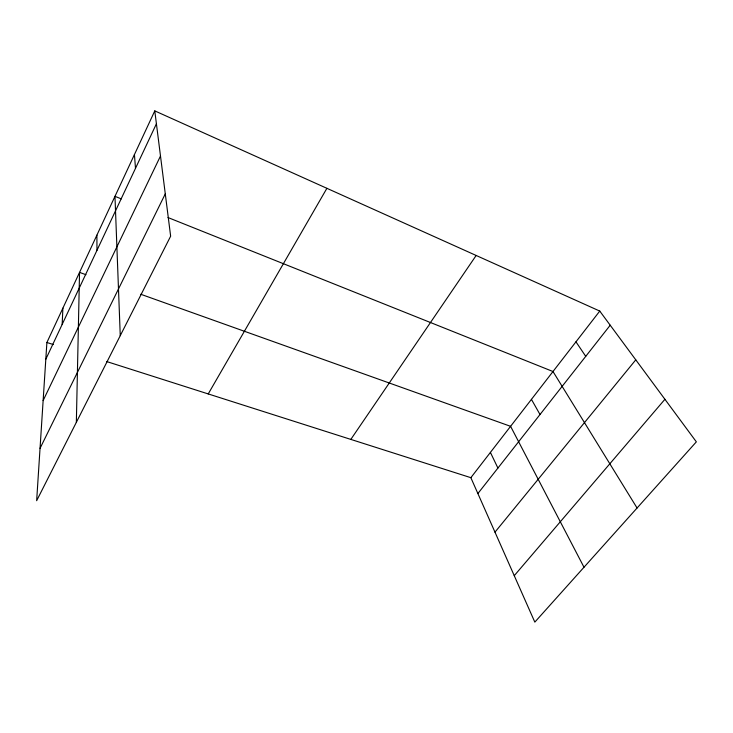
<?xml version="1.0" encoding="UTF-8"?>
<svg xmlns="http://www.w3.org/2000/svg" width="733" height="733" viewBox="0 0 733 733"><rect width="100%" height="100%" fill="white"/><g stroke="black" fill="none" stroke-linecap="round" stroke-linejoin="round"><path stroke-width="1.1" d="M76.351 422.327L79.54 272.401L85.981 274.701M62.168 324.407L62.891 308.144M154.782 110.885L46.894 342.494L36.65 500.703L170.642 236.191L154.782 110.885L599.759 311.076L696.35 441.852L534.824 622.115L470.852 477.678L106.743 361.571M45.812 359.234L156.413 123.795M43.128 400.575L160.49 156.01M40.04 448.349L165.282 193.879M208.227 393.933L326.9 188.317M350.832 439.406L476.157 255.469M470.852 477.678L599.759 311.076M477.879 493.556L610.213 325.223M494.977 532.149L635.777 359.839M514.254 575.68L664.913 399.293M46.894 342.494L53.427 344.574M140.745 294.254L510.589 426.322L583.999 567.241M121.33 198.881L114.971 196.334L120.258 335.65M167.976 217.536L552.994 371.521L637.069 508.006M575.964 341.825L585.74 356.348M531.434 399.375L540.01 414.521M490.404 452.408L497.918 468.066M134.432 154.571L135.495 168.315M96.893 235.165L96.976 250.31"/></g></svg>
